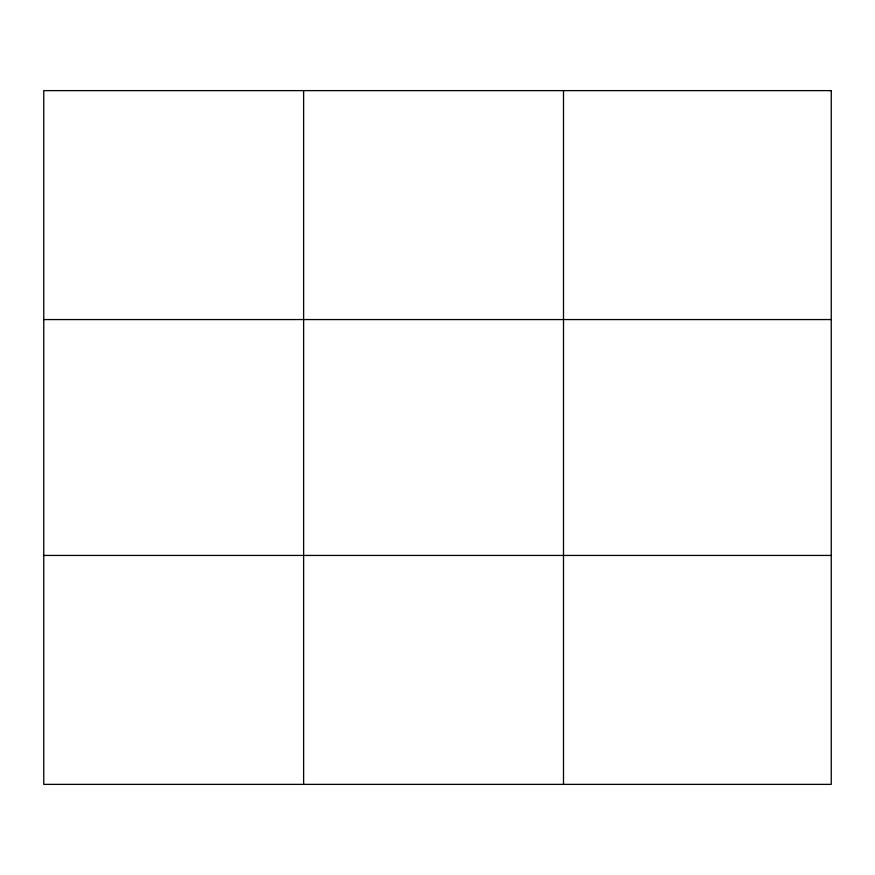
<?xml version="1.0" encoding="UTF-8"?>
<svg xmlns="http://www.w3.org/2000/svg" width="875" height="875" viewBox="0 0 875 875"><rect width="100%" height="100%" fill="white"/><g stroke="black" fill="none" stroke-linecap="round" stroke-linejoin="round"><path stroke-width="1.31" d="M303.625 784.372L303.625 90.628M563.5 784.372L563.5 90.628M43.75 319.561L831.25 319.561M43.75 555.439L831.25 555.439M831.25 90.628L831.25 784.372L43.75 784.372L43.75 90.628L831.25 90.628"/></g></svg>
